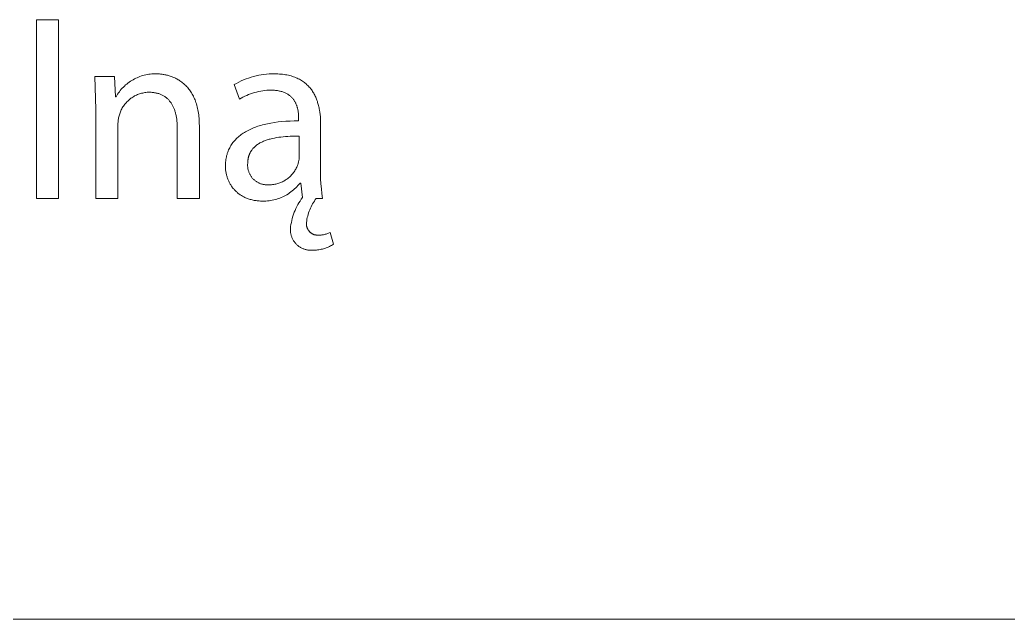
# Model space of a CAD drawing. Header units: millimetres. Extents: x 578 to 4608, y -138 to 2677.
# Drawn here: x 4272.9 to 4431.4, y -138.3 to -42.1 of the extents above; entities that cross this region are included whole.
import ezdxf

# ---------------------------------------------------------------- set-up
doc = ezdxf.new("R2010")
doc.units = ezdxf.units.MM
doc.header["$MEASUREMENT"] = 0
doc.layers.add('Domyślny', color=7, linetype='Continuous', true_color=0x000000)

msp = doc.modelspace()

# ---------------------------------------------------------------- linework, layer by layer
at = {"layer": 'Domyślny', "color": 18, "lineweight": 15, "true_color": 0x000000}
for p, q in [((4275.56, -42.13), (4279.1, -42.13)), ((4275.56, -70.78), (4275.56, -42.13)), ((4279.1, -42.13), (4279.1, -70.78)), ((4284.99, -53.01), (4284.89, -51.25)), ((4284.89, -51.25), (4288.04, -51.25)), ((4288.04, -51.25), (4288.24, -54.48)), ((4290.03, -52.44), (4290.22, -52.28)), ((4290.22, -52.28), (4290.42, -52.14)), ((4290.42, -52.14), (4290.62, -52)), ((4290.62, -52), (4290.83, -51.87)), ((4290.83, -51.87), (4291.04, -51.74)), ((4291.04, -51.74), (4291.25, -51.63)), ((4291.25, -51.63), (4291.47, -51.52)), ((4291.47, -51.52), (4291.69, -51.42)), ((4291.69, -51.42), (4291.92, -51.32)), ((4291.92, -51.32), (4292.14, -51.23)), ((4292.14, -51.23), (4292.37, -51.15)), ((4292.37, -51.15), (4292.61, -51.08)), ((4292.61, -51.08), (4292.84, -51.02)), ((4292.84, -51.02), (4293.08, -50.96)), ((4293.08, -50.96), (4293.32, -50.92)), ((4293.32, -50.92), (4293.56, -50.88)), ((4293.56, -50.88), (4293.8, -50.85)), ((4293.8, -50.85), (4294.05, -50.82)), ((4294.05, -50.82), (4294.29, -50.81)), ((4294.29, -50.81), (4294.53, -50.8)), ((4294.53, -50.8), (4294.78, -50.81)), ((4294.78, -50.81), (4294.91, -50.81)), ((4294.91, -50.81), (4295.04, -50.81)), ((4295.04, -50.81), (4295.17, -50.82)), ((4295.17, -50.82), (4295.3, -50.83)), ((4295.3, -50.83), (4295.44, -50.84)), ((4295.44, -50.84), (4295.57, -50.85)), ((4295.57, -50.85), (4295.71, -50.87)), ((4295.71, -50.87), (4295.85, -50.89)), ((4295.85, -50.89), (4295.99, -50.91)), ((4295.99, -50.91), (4296.13, -50.94)), ((4296.13, -50.94), (4296.28, -50.97)), ((4296.28, -50.97), (4296.42, -51)), ((4296.42, -51), (4296.56, -51.04)), ((4296.56, -51.04), (4296.71, -51.07)), ((4296.71, -51.07), (4296.85, -51.12)), ((4296.85, -51.12), (4297, -51.16)), ((4297, -51.16), (4297.14, -51.21)), ((4297.14, -51.21), (4297.29, -51.27)), ((4297.29, -51.27), (4297.43, -51.33)), ((4297.43, -51.33), (4297.58, -51.39)), ((4297.58, -51.39), (4297.72, -51.45)), ((4297.72, -51.45), (4297.87, -51.52)), ((4297.87, -51.52), (4298.01, -51.59)), ((4298.01, -51.59), (4298.15, -51.67)), ((4298.15, -51.67), (4298.29, -51.75)), ((4298.29, -51.75), (4298.43, -51.84)), ((4298.43, -51.84), (4298.57, -51.93)), ((4298.57, -51.93), (4298.71, -52.03)), ((4298.71, -52.03), (4298.85, -52.13)), ((4298.85, -52.13), (4298.98, -52.23)), ((4298.98, -52.23), (4299.11, -52.34)), ((4307.64, -52.33), (4308.02, -52.13)), ((4308.02, -52.13), (4308.39, -51.95)), ((4308.39, -51.95), (4308.78, -51.78)), ((4308.78, -51.78), (4309.17, -51.62)), ((4309.17, -51.62), (4309.56, -51.48)), ((4309.56, -51.48), (4309.96, -51.35)), ((4309.96, -51.35), (4310.37, -51.23)), ((4310.37, -51.23), (4310.78, -51.13)), ((4310.78, -51.13), (4311.19, -51.04)), ((4311.19, -51.04), (4311.6, -50.96)), ((4311.6, -50.96), (4312.02, -50.9)), ((4312.02, -50.9), (4312.43, -50.86)), ((4312.43, -50.86), (4312.85, -50.83)), ((4312.85, -50.83), (4313.27, -50.81)), ((4313.27, -50.81), (4313.7, -50.81)), ((4313.7, -50.81), (4313.97, -50.81)), ((4313.97, -50.81), (4314.24, -50.82)), ((4314.24, -50.82), (4314.51, -50.84)), ((4314.51, -50.84), (4314.76, -50.86)), ((4314.76, -50.86), (4315.01, -50.88)), ((4315.01, -50.88), (4315.26, -50.91)), ((4315.26, -50.91), (4315.5, -50.95)), ((4315.5, -50.95), (4315.73, -50.99)), ((4315.73, -50.99), (4315.95, -51.04)), ((4315.95, -51.04), (4316.18, -51.09)), ((4316.18, -51.09), (4316.39, -51.15)), ((4316.39, -51.15), (4316.6, -51.21)), ((4316.6, -51.21), (4316.8, -51.28)), ((4316.8, -51.28), (4317, -51.35)), ((4317, -51.35), (4317.19, -51.43)), ((4317.19, -51.43), (4317.37, -51.51)), ((4317.37, -51.51), (4317.55, -51.59)), ((4317.55, -51.59), (4317.73, -51.68)), ((4317.73, -51.68), (4317.9, -51.78)), ((4317.9, -51.78), (4318.06, -51.88)), ((4318.06, -51.88), (4318.22, -51.98)), ((4318.22, -51.98), (4318.38, -52.08)), ((4318.38, -52.08), (4318.52, -52.19)), ((4318.52, -52.19), (4318.67, -52.31)), ((4318.67, -52.31), (4318.81, -52.42)), ((4285.04, -54.78), (4284.99, -53.01)), ((4288.57, -54.07), (4288.71, -53.86)), ((4288.71, -53.86), (4288.85, -53.67)), ((4288.85, -53.67), (4289, -53.47)), ((4289, -53.47), (4289.16, -53.29)), ((4289.16, -53.29), (4289.32, -53.1)), ((4289.32, -53.1), (4289.49, -52.93)), ((4289.49, -52.93), (4289.67, -52.76)), ((4289.67, -52.76), (4289.85, -52.59)), ((4289.85, -52.59), (4290.03, -52.44)), ((4292.59, -53.88), (4292.42, -53.92)), ((4292.76, -53.84), (4292.59, -53.88)), ((4292.93, -53.81), (4292.76, -53.84)), ((4293.1, -53.79), (4292.93, -53.81)), ((4293.28, -53.77), (4293.1, -53.79)), ((4293.45, -53.76), (4293.28, -53.77)), ((4293.62, -53.76), (4293.45, -53.76)), ((4293.78, -53.76), (4293.62, -53.76)), ((4293.93, -53.77), (4293.78, -53.76)), ((4294.08, -53.78), (4293.93, -53.77)), ((4294.22, -53.79), (4294.08, -53.78)), ((4294.36, -53.81), (4294.22, -53.79)), ((4294.5, -53.83), (4294.36, -53.81)), ((4294.64, -53.85), (4294.5, -53.83)), ((4294.77, -53.88), (4294.64, -53.85)), ((4294.9, -53.91), (4294.77, -53.88)), ((4299.11, -52.34), (4299.24, -52.45)), ((4299.24, -52.45), (4299.37, -52.57)), ((4299.37, -52.57), (4299.5, -52.7)), ((4299.5, -52.7), (4299.62, -52.82)), ((4299.62, -52.82), (4299.75, -52.96)), ((4299.75, -52.96), (4299.87, -53.1)), ((4299.87, -53.1), (4299.98, -53.24)), ((4299.98, -53.24), (4300.1, -53.39)), ((4300.1, -53.39), (4300.21, -53.55)), ((4300.21, -53.55), (4300.32, -53.71)), ((4300.32, -53.71), (4300.42, -53.87)), ((4300.42, -53.87), (4300.52, -54.05)), ((4307.28, -52.54), (4307.64, -52.33)), ((4308.09, -54.89), (4307.28, -52.54)), ((4310.53, -53.81), (4310.21, -53.91)), ((4310.85, -53.72), (4310.53, -53.81)), ((4311.18, -53.64), (4310.85, -53.72)), ((4311.51, -53.58), (4311.18, -53.64)), ((4311.84, -53.53), (4311.51, -53.58)), ((4312.17, -53.48), (4311.84, -53.53)), ((4312.5, -53.45), (4312.17, -53.48)), ((4312.84, -53.43), (4312.5, -53.45)), ((4313.17, -53.43), (4312.84, -53.43)), ((4313.36, -53.43), (4313.17, -53.43)), ((4313.54, -53.44), (4313.36, -53.43)), ((4313.71, -53.45), (4313.54, -53.44)), ((4313.88, -53.46), (4313.71, -53.45)), ((4314.04, -53.48), (4313.88, -53.46)), ((4314.2, -53.5), (4314.04, -53.48)), ((4314.36, -53.53), (4314.2, -53.5)), ((4314.51, -53.56), (4314.36, -53.53)), ((4314.65, -53.59), (4314.51, -53.56)), ((4314.79, -53.62), (4314.65, -53.59)), ((4314.93, -53.66), (4314.79, -53.62)), ((4315.06, -53.71), (4314.93, -53.66)), ((4315.19, -53.75), (4315.06, -53.71)), ((4315.31, -53.8), (4315.19, -53.75)), ((4315.43, -53.85), (4315.31, -53.8)), ((4315.55, -53.91), (4315.43, -53.85)), ((4318.81, -52.42), (4318.94, -52.55)), ((4318.94, -52.55), (4319.07, -52.67)), ((4319.07, -52.67), (4319.19, -52.8)), ((4319.19, -52.8), (4319.31, -52.93)), ((4319.31, -52.93), (4319.43, -53.06)), ((4319.43, -53.06), (4319.54, -53.2)), ((4319.54, -53.2), (4319.65, -53.34)), ((4319.65, -53.34), (4319.75, -53.48)), ((4319.75, -53.48), (4319.84, -53.63)), ((4319.84, -53.63), (4319.94, -53.78)), ((4319.94, -53.78), (4320.03, -53.93)), ((4285.05, -56.55), (4285.04, -54.78)), ((4288.24, -54.48), (4288.32, -54.48)), ((4288.32, -54.48), (4288.44, -54.27)), ((4288.44, -54.27), (4288.57, -54.07)), ((4289.94, -55.43), (4289.82, -55.56)), ((4290.05, -55.3), (4289.94, -55.43)), ((4290.18, -55.18), (4290.05, -55.3)), ((4290.3, -55.06), (4290.18, -55.18)), ((4290.43, -54.95), (4290.3, -55.06)), ((4290.57, -54.84), (4290.43, -54.95)), ((4290.71, -54.73), (4290.57, -54.84)), ((4290.85, -54.63), (4290.71, -54.73)), ((4290.99, -54.54), (4290.85, -54.63)), ((4291.14, -54.45), (4290.99, -54.54)), ((4291.29, -54.36), (4291.14, -54.45)), ((4291.45, -54.28), (4291.29, -54.36)), ((4291.6, -54.21), (4291.45, -54.28)), ((4291.76, -54.14), (4291.6, -54.21)), ((4291.93, -54.07), (4291.76, -54.14)), ((4292.09, -54.02), (4291.93, -54.07)), ((4292.25, -53.96), (4292.09, -54.02)), ((4292.42, -53.92), (4292.25, -53.96)), ((4295.03, -53.94), (4294.9, -53.91)), ((4295.15, -53.98), (4295.03, -53.94)), ((4295.28, -54.02), (4295.15, -53.98)), ((4295.39, -54.06), (4295.28, -54.02)), ((4295.51, -54.11), (4295.39, -54.06)), ((4295.62, -54.16), (4295.51, -54.11)), ((4295.73, -54.22), (4295.62, -54.16)), ((4295.84, -54.27), (4295.73, -54.22)), ((4295.94, -54.33), (4295.84, -54.27)), ((4296.05, -54.4), (4295.94, -54.33)), ((4296.14, -54.46), (4296.05, -54.4)), ((4296.24, -54.53), (4296.14, -54.46)), ((4296.33, -54.6), (4296.24, -54.53)), ((4296.42, -54.68), (4296.33, -54.6)), ((4296.51, -54.75), (4296.42, -54.68)), ((4296.6, -54.83), (4296.51, -54.75)), ((4296.68, -54.91), (4296.6, -54.83)), ((4296.76, -55), (4296.68, -54.91)), ((4296.84, -55.09), (4296.76, -55)), ((4296.91, -55.18), (4296.84, -55.09)), ((4296.99, -55.27), (4296.91, -55.18)), ((4297.06, -55.36), (4296.99, -55.27)), ((4297.13, -55.46), (4297.06, -55.36)), ((4297.19, -55.56), (4297.13, -55.46)), ((4300.52, -54.05), (4300.62, -54.22)), ((4300.62, -54.22), (4300.72, -54.41)), ((4300.72, -54.41), (4300.81, -54.6)), ((4300.81, -54.6), (4300.9, -54.79)), ((4300.9, -54.79), (4300.98, -55)), ((4300.98, -55), (4301.06, -55.2)), ((4301.06, -55.2), (4301.13, -55.42)), ((4301.13, -55.42), (4301.2, -55.64)), ((4308.37, -54.72), (4308.09, -54.89)), ((4308.67, -54.56), (4308.37, -54.72)), ((4308.97, -54.41), (4308.67, -54.56)), ((4309.27, -54.26), (4308.97, -54.41)), ((4309.58, -54.13), (4309.27, -54.26)), ((4309.89, -54.01), (4309.58, -54.13)), ((4310.21, -53.91), (4309.89, -54.01)), ((4315.66, -53.96), (4315.55, -53.91)), ((4315.76, -54.02), (4315.66, -53.96)), ((4315.87, -54.09), (4315.76, -54.02)), ((4315.97, -54.15), (4315.87, -54.09)), ((4316.06, -54.22), (4315.97, -54.15)), ((4316.15, -54.29), (4316.06, -54.22)), ((4316.24, -54.36), (4316.15, -54.29)), ((4316.32, -54.43), (4316.24, -54.36)), ((4316.41, -54.51), (4316.32, -54.43)), ((4316.48, -54.59), (4316.41, -54.51)), ((4316.56, -54.67), (4316.48, -54.59)), ((4316.63, -54.75), (4316.56, -54.67)), ((4316.7, -54.83), (4316.63, -54.75)), ((4316.76, -54.91), (4316.7, -54.83)), ((4316.82, -55), (4316.76, -54.91)), ((4316.88, -55.08), (4316.82, -55)), ((4316.94, -55.17), (4316.88, -55.08)), ((4316.99, -55.26), (4316.94, -55.17)), ((4317.04, -55.35), (4316.99, -55.26)), ((4317.09, -55.44), (4317.04, -55.35)), ((4317.13, -55.53), (4317.09, -55.44)), ((4320.03, -53.93), (4320.11, -54.08)), ((4320.11, -54.08), (4320.19, -54.24)), ((4320.19, -54.24), (4320.27, -54.4)), ((4320.27, -54.4), (4320.34, -54.56)), ((4320.34, -54.56), (4320.41, -54.72)), ((4320.41, -54.72), (4320.48, -54.88)), ((4320.48, -54.88), (4320.54, -55.05)), ((4320.54, -55.05), (4320.6, -55.22)), ((4320.6, -55.22), (4320.65, -55.39)), ((4320.65, -55.39), (4320.7, -55.56)), ((4285.05, -70.79), (4285.05, -56.55)), ((4288.95, -57.05), (4288.9, -57.22)), ((4289.02, -56.89), (4288.95, -57.05)), ((4289.09, -56.73), (4289.02, -56.89)), ((4289.16, -56.57), (4289.09, -56.73)), ((4289.24, -56.42), (4289.16, -56.57)), ((4289.32, -56.27), (4289.24, -56.42)), ((4289.41, -56.12), (4289.32, -56.27)), ((4289.51, -55.97), (4289.41, -56.12)), ((4289.61, -55.83), (4289.51, -55.97)), ((4289.71, -55.69), (4289.61, -55.83)), ((4289.82, -55.56), (4289.71, -55.69)), ((4297.25, -55.66), (4297.19, -55.56)), ((4297.32, -55.77), (4297.25, -55.66)), ((4297.37, -55.87), (4297.32, -55.77)), ((4297.43, -55.98), (4297.37, -55.87)), ((4297.48, -56.09), (4297.43, -55.98)), ((4297.53, -56.2), (4297.48, -56.09)), ((4297.58, -56.32), (4297.53, -56.2)), ((4297.63, -56.43), (4297.58, -56.32)), ((4297.67, -56.55), (4297.63, -56.43)), ((4297.72, -56.67), (4297.67, -56.55)), ((4297.76, -56.79), (4297.72, -56.67)), ((4297.8, -56.92), (4297.76, -56.79)), ((4297.83, -57.04), (4297.8, -56.92)), ((4297.86, -57.17), (4297.83, -57.04)), ((4301.2, -55.64), (4301.27, -55.86)), ((4301.27, -55.86), (4301.33, -56.1)), ((4301.33, -56.1), (4301.39, -56.34)), ((4301.39, -56.34), (4301.44, -56.58)), ((4301.44, -56.58), (4301.49, -56.84)), ((4301.49, -56.84), (4301.53, -57.1)), ((4317.17, -55.62), (4317.13, -55.53)), ((4317.21, -55.72), (4317.17, -55.62)), ((4317.25, -55.81), (4317.21, -55.72)), ((4317.29, -55.9), (4317.25, -55.81)), ((4317.32, -56), (4317.29, -55.9)), ((4317.35, -56.09), (4317.32, -56)), ((4317.38, -56.19), (4317.35, -56.09)), ((4317.4, -56.28), (4317.38, -56.19)), ((4317.43, -56.38), (4317.4, -56.28)), ((4317.45, -56.47), (4317.43, -56.38)), ((4317.47, -56.56), (4317.45, -56.47)), ((4317.5, -56.75), (4317.47, -56.56)), ((4317.53, -56.93), (4317.5, -56.75)), ((4317.56, -57.12), (4317.53, -56.93)), ((4320.7, -55.56), (4320.75, -55.73)), ((4320.75, -55.73), (4320.8, -55.91)), ((4320.8, -55.91), (4320.84, -56.08)), ((4320.84, -56.08), (4320.88, -56.26)), ((4320.88, -56.26), (4320.91, -56.44)), ((4320.91, -56.44), (4320.94, -56.62)), ((4320.94, -56.62), (4321, -56.98)), ((4321, -56.98), (4321.04, -57.34)), ((4288.63, -58.54), (4288.62, -58.71)), ((4288.64, -58.37), (4288.63, -58.54)), ((4288.66, -58.2), (4288.64, -58.37)), ((4288.69, -58.04), (4288.66, -58.2)), ((4288.72, -57.87), (4288.69, -58.04)), ((4288.76, -57.71), (4288.72, -57.87)), ((4288.8, -57.54), (4288.76, -57.71)), ((4288.85, -57.38), (4288.8, -57.54)), ((4288.9, -57.22), (4288.85, -57.38)), ((4297.9, -57.3), (4297.86, -57.17)), ((4297.95, -57.56), (4297.9, -57.3)), ((4298, -57.83), (4297.95, -57.56)), ((4298.04, -58.1), (4298, -57.83)), ((4298.08, -58.38), (4298.04, -58.1)), ((4298.1, -58.66), (4298.08, -58.38)), ((4298.12, -58.94), (4298.1, -58.66)), ((4301.53, -57.1), (4301.57, -57.36)), ((4301.57, -57.36), (4301.6, -57.64)), ((4301.6, -57.64), (4301.63, -57.92)), ((4301.63, -57.92), (4301.65, -58.21)), ((4301.65, -58.21), (4301.66, -58.5)), ((4301.66, -58.5), (4301.67, -58.8)), ((4313.14, -58.7), (4313.72, -58.6)), ((4313.72, -58.6), (4314.32, -58.52)), ((4314.32, -58.52), (4314.93, -58.46)), ((4314.93, -58.46), (4315.57, -58.41)), ((4315.57, -58.41), (4316.23, -58.38)), ((4316.23, -58.38), (4316.9, -58.36)), ((4316.9, -58.36), (4317.6, -58.35)), ((4317.57, -57.29), (4317.56, -57.12)), ((4317.59, -57.47), (4317.57, -57.29)), ((4317.59, -57.63), (4317.59, -57.47)), ((4317.6, -57.79), (4317.59, -57.63)), ((4317.6, -57.95), (4317.6, -57.79)), ((4317.6, -58.35), (4317.6, -57.95)), ((4321.04, -57.34), (4321.08, -57.71)), ((4321.08, -57.71), (4321.1, -58.07)), ((4321.1, -58.07), (4321.11, -58.44)), ((4321.11, -58.44), (4321.12, -58.81)), ((4288.62, -58.71), (4288.62, -58.88)), ((4288.62, -58.88), (4288.62, -59.05)), ((4288.62, -59.05), (4288.62, -70.79)), ((4298.13, -59.24), (4298.12, -58.94)), ((4298.13, -59.53), (4298.13, -59.24)), ((4298.13, -70.79), (4298.13, -59.53)), ((4301.67, -58.8), (4301.68, -59.11)), ((4301.68, -59.11), (4301.68, -70.79)), ((4308.72, -60.32), (4308.91, -60.2)), ((4308.91, -60.2), (4309.1, -60.09)), ((4309.1, -60.09), (4309.29, -59.98)), ((4309.29, -59.98), (4309.49, -59.87)), ((4309.49, -59.87), (4309.7, -59.77)), ((4309.7, -59.77), (4309.91, -59.67)), ((4309.91, -59.67), (4310.13, -59.57)), ((4310.13, -59.57), (4310.35, -59.48)), ((4310.35, -59.48), (4310.58, -59.39)), ((4310.58, -59.39), (4310.81, -59.3)), ((4310.81, -59.3), (4311.05, -59.22)), ((4311.05, -59.22), (4311.29, -59.14)), ((4311.29, -59.14), (4311.54, -59.07)), ((4311.54, -59.07), (4311.8, -59)), ((4311.8, -59), (4312.05, -58.93)), ((4312.05, -58.93), (4312.59, -58.81)), ((4312.59, -58.81), (4313.14, -58.7)), ((4321.12, -58.81), (4321.12, -66.11)), ((4307.06, -61.83), (4307.19, -61.68)), ((4307.19, -61.68), (4307.31, -61.53)), ((4307.31, -61.53), (4307.45, -61.38)), ((4307.45, -61.38), (4307.59, -61.23)), ((4307.59, -61.23), (4307.73, -61.09)), ((4307.73, -61.09), (4307.88, -60.96)), ((4307.88, -60.96), (4308.04, -60.82)), ((4308.04, -60.82), (4308.2, -60.69)), ((4308.2, -60.69), (4308.37, -60.56)), ((4308.37, -60.56), (4308.54, -60.44)), ((4308.54, -60.44), (4308.72, -60.32)), ((4311.54, -61.83), (4311.4, -61.9)), ((4311.67, -61.76), (4311.54, -61.83)), ((4311.81, -61.69), (4311.67, -61.76)), ((4311.96, -61.63), (4311.81, -61.69)), ((4312.1, -61.57), (4311.96, -61.63)), ((4312.25, -61.51), (4312.1, -61.57)), ((4312.41, -61.45), (4312.25, -61.51)), ((4312.56, -61.4), (4312.41, -61.45)), ((4312.72, -61.35), (4312.56, -61.4)), ((4312.88, -61.3), (4312.72, -61.35)), ((4313.04, -61.26), (4312.88, -61.3)), ((4313.37, -61.18), (4313.04, -61.26)), ((4313.71, -61.1), (4313.37, -61.18)), ((4314.05, -61.04), (4313.71, -61.1)), ((4314.4, -60.99), (4314.05, -61.04)), ((4314.76, -60.94), (4314.4, -60.99)), ((4315.12, -60.9), (4314.76, -60.94)), ((4315.48, -60.87), (4315.12, -60.9)), ((4315.85, -60.85), (4315.48, -60.87)), ((4316.22, -60.83), (4315.85, -60.85)), ((4316.95, -60.82), (4316.22, -60.83)), ((4317.68, -60.82), (4316.95, -60.82)), ((4317.68, -64.2), (4317.68, -60.82)), ((4306.16, -63.56), (4306.23, -63.37)), ((4306.23, -63.37), (4306.3, -63.19)), ((4306.3, -63.19), (4306.37, -63.01)), ((4306.37, -63.01), (4306.45, -62.83)), ((4306.45, -62.83), (4306.54, -62.66)), ((4306.54, -62.66), (4306.63, -62.49)), ((4306.63, -62.49), (4306.73, -62.32)), ((4306.73, -62.32), (4306.84, -62.15)), ((4306.84, -62.15), (4306.95, -61.99)), ((4306.95, -61.99), (4307.06, -61.83)), ((4309.86, -63.39), (4309.82, -63.46)), ((4309.89, -63.33), (4309.86, -63.39)), ((4309.93, -63.27), (4309.89, -63.33)), ((4309.97, -63.21), (4309.93, -63.27)), ((4310.01, -63.15), (4309.97, -63.21)), ((4310.05, -63.09), (4310.01, -63.15)), ((4310.09, -63.03), (4310.05, -63.09)), ((4310.13, -62.97), (4310.09, -63.03)), ((4310.17, -62.92), (4310.13, -62.97)), ((4310.22, -62.86), (4310.17, -62.92)), ((4310.26, -62.81), (4310.22, -62.86)), ((4310.31, -62.75), (4310.26, -62.81)), ((4310.36, -62.7), (4310.31, -62.75)), ((4310.41, -62.65), (4310.36, -62.7)), ((4310.46, -62.6), (4310.41, -62.65)), ((4310.51, -62.55), (4310.46, -62.6)), ((4310.56, -62.5), (4310.51, -62.55)), ((4310.62, -62.45), (4310.56, -62.5)), ((4310.67, -62.4), (4310.62, -62.45)), ((4310.73, -62.36), (4310.67, -62.4)), ((4310.78, -62.31), (4310.73, -62.36)), ((4310.9, -62.22), (4310.78, -62.31)), ((4311.02, -62.14), (4310.9, -62.22)), ((4311.14, -62.05), (4311.02, -62.14)), ((4311.27, -61.98), (4311.14, -62.05)), ((4311.4, -61.9), (4311.27, -61.98)), ((4305.87, -65.18), (4305.89, -64.96)), ((4305.89, -64.96), (4305.91, -64.75)), ((4305.91, -64.75), (4305.93, -64.55)), ((4305.93, -64.55), (4305.97, -64.34)), ((4305.97, -64.34), (4306.01, -64.14)), ((4306.01, -64.14), (4306.05, -63.95)), ((4306.05, -63.95), (4306.11, -63.75)), ((4306.11, -63.75), (4306.16, -63.56)), ((4309.44, -64.86), (4309.43, -64.95)), ((4309.43, -64.95), (4309.43, -65.03)), ((4309.45, -64.78), (4309.44, -64.86)), ((4309.46, -64.7), (4309.45, -64.78)), ((4309.47, -64.62), (4309.46, -64.7)), ((4309.48, -64.54), (4309.47, -64.62)), ((4309.49, -64.46), (4309.48, -64.54)), ((4309.51, -64.38), (4309.49, -64.46)), ((4309.52, -64.3), (4309.51, -64.38)), ((4309.54, -64.23), (4309.52, -64.3)), ((4309.56, -64.15), (4309.54, -64.23)), ((4309.58, -64.08), (4309.56, -64.15)), ((4309.6, -64), (4309.58, -64.08)), ((4309.62, -63.93), (4309.6, -64)), ((4309.65, -63.86), (4309.62, -63.93)), ((4309.67, -63.79), (4309.65, -63.86)), ((4309.7, -63.72), (4309.67, -63.79)), ((4309.73, -63.65), (4309.7, -63.72)), ((4309.76, -63.59), (4309.73, -63.65)), ((4309.79, -63.52), (4309.76, -63.59)), ((4309.82, -63.46), (4309.79, -63.52)), ((4317.55, -65.11), (4317.58, -65)), ((4317.58, -65), (4317.6, -64.89)), ((4317.6, -64.89), (4317.63, -64.78)), ((4317.63, -64.78), (4317.64, -64.66)), ((4317.64, -64.66), (4317.66, -64.55)), ((4317.66, -64.55), (4317.67, -64.43)), ((4317.67, -64.43), (4317.68, -64.32)), ((4317.68, -64.32), (4317.68, -64.2)), ((4305.86, -65.39), (4305.87, -65.18)), ((4305.86, -65.61), (4305.86, -65.39)), ((4305.86, -65.75), (4305.86, -65.61)), ((4305.86, -65.88), (4305.86, -65.75)), ((4305.87, -66.01), (4305.86, -65.88)), ((4305.88, -66.14), (4305.87, -66.01)), ((4305.89, -66.27), (4305.88, -66.14)), ((4305.91, -66.41), (4305.89, -66.27)), ((4305.93, -66.54), (4305.91, -66.41)), ((4305.95, -66.67), (4305.93, -66.54)), ((4309.43, -65.21), (4309.42, -65.32)), ((4309.42, -65.32), (4309.42, -65.43)), ((4309.42, -65.43), (4309.42, -65.53)), ((4309.42, -65.53), (4309.42, -65.64)), ((4309.42, -65.64), (4309.43, -65.75)), ((4309.43, -65.03), (4309.43, -65.12)), ((4309.43, -65.12), (4309.43, -65.21)), ((4309.43, -65.75), (4309.44, -65.86)), ((4309.44, -65.86), (4309.46, -65.96)), ((4309.46, -65.96), (4309.47, -66.07)), ((4309.47, -66.07), (4309.5, -66.18)), ((4309.5, -66.18), (4309.52, -66.28)), ((4309.52, -66.28), (4309.55, -66.39)), ((4309.55, -66.39), (4309.59, -66.49)), ((4309.59, -66.49), (4309.62, -66.59)), ((4316.79, -66.65), (4316.88, -66.51)), ((4316.88, -66.51), (4316.97, -66.37)), ((4316.97, -66.37), (4317.06, -66.23)), ((4317.06, -66.23), (4317.14, -66.09)), ((4317.14, -66.09), (4317.22, -65.94)), ((4317.22, -65.94), (4317.29, -65.79)), ((4317.29, -65.79), (4317.36, -65.64)), ((4317.36, -65.64), (4317.42, -65.49)), ((4317.42, -65.49), (4317.48, -65.33)), ((4317.48, -65.33), (4317.52, -65.22)), ((4317.52, -65.22), (4317.55, -65.11)), ((4321.12, -66.11), (4321.11, -66.89)), ((4305.98, -66.8), (4305.95, -66.67)), ((4306.01, -66.93), (4305.98, -66.8)), ((4306.04, -67.05), (4306.01, -66.93)), ((4306.07, -67.18), (4306.04, -67.05)), ((4306.11, -67.31), (4306.07, -67.18)), ((4306.15, -67.43), (4306.11, -67.31)), ((4306.19, -67.56), (4306.15, -67.43)), ((4306.24, -67.68), (4306.19, -67.56)), ((4306.28, -67.81), (4306.24, -67.68)), ((4306.34, -67.93), (4306.28, -67.81)), ((4306.39, -68.05), (4306.34, -67.93)), ((4306.45, -68.17), (4306.39, -68.05)), ((4306.51, -68.29), (4306.45, -68.17)), ((4309.62, -66.59), (4309.66, -66.69)), ((4309.66, -66.69), (4309.71, -66.79)), ((4309.71, -66.79), (4309.75, -66.89)), ((4309.75, -66.89), (4309.8, -66.98)), ((4309.8, -66.98), (4309.86, -67.08)), ((4309.86, -67.08), (4309.91, -67.17)), ((4309.91, -67.17), (4309.97, -67.26)), ((4309.97, -67.26), (4310.04, -67.35)), ((4310.04, -67.35), (4310.1, -67.43)), ((4310.1, -67.43), (4310.17, -67.52)), ((4310.17, -67.52), (4310.24, -67.6)), ((4310.24, -67.6), (4310.32, -67.68)), ((4310.32, -67.68), (4310.4, -67.75)), ((4310.4, -67.75), (4310.48, -67.82)), ((4310.48, -67.82), (4310.56, -67.89)), ((4310.56, -67.89), (4310.64, -67.96)), ((4310.64, -67.96), (4310.73, -68.03)), ((4310.73, -68.03), (4310.82, -68.09)), ((4310.82, -68.09), (4310.91, -68.15)), ((4310.91, -68.15), (4311, -68.2)), ((4314.87, -68.19), (4315.02, -68.12)), ((4315.02, -68.12), (4315.16, -68.04)), ((4315.16, -68.04), (4315.31, -67.96)), ((4315.31, -67.96), (4315.45, -67.87)), ((4315.45, -67.87), (4315.59, -67.78)), ((4315.59, -67.78), (4315.73, -67.69)), ((4315.73, -67.69), (4315.86, -67.59)), ((4315.86, -67.59), (4315.99, -67.49)), ((4315.99, -67.49), (4316.12, -67.38)), ((4316.12, -67.38), (4316.24, -67.27)), ((4316.24, -67.27), (4316.36, -67.15)), ((4316.36, -67.15), (4316.47, -67.03)), ((4316.47, -67.03), (4316.58, -66.91)), ((4316.58, -66.91), (4316.68, -66.78)), ((4316.68, -66.78), (4316.79, -66.65)), ((4321.11, -66.89), (4321.13, -67.67)), ((4321.13, -67.67), (4321.17, -68.45)), ((4306.57, -68.4), (4306.51, -68.29)), ((4306.64, -68.52), (4306.57, -68.4)), ((4306.71, -68.63), (4306.64, -68.52)), ((4306.78, -68.74), (4306.71, -68.63)), ((4306.85, -68.85), (4306.78, -68.74)), ((4306.93, -68.96), (4306.85, -68.85)), ((4307.01, -69.07), (4306.93, -68.96)), ((4307.1, -69.18), (4307.01, -69.07)), ((4307.18, -69.28), (4307.1, -69.18)), ((4307.27, -69.38), (4307.18, -69.28)), ((4307.36, -69.48), (4307.27, -69.38)), ((4307.46, -69.58), (4307.36, -69.48)), ((4307.56, -69.67), (4307.46, -69.58)), ((4307.66, -69.76), (4307.56, -69.67)), ((4311, -68.2), (4311.1, -68.25)), ((4311.1, -68.25), (4311.19, -68.3)), ((4311.19, -68.3), (4311.29, -68.35)), ((4311.29, -68.35), (4311.39, -68.39)), ((4311.39, -68.39), (4311.49, -68.43)), ((4311.49, -68.43), (4311.6, -68.46)), ((4311.6, -68.46), (4311.7, -68.49)), ((4311.7, -68.49), (4311.8, -68.52)), ((4311.8, -68.52), (4311.91, -68.55)), ((4311.91, -68.55), (4312.01, -68.57)), ((4312.01, -68.57), (4312.12, -68.58)), ((4312.12, -68.58), (4312.23, -68.6)), ((4312.23, -68.6), (4312.34, -68.61)), ((4312.34, -68.61), (4312.44, -68.61)), ((4312.44, -68.61), (4312.55, -68.61)), ((4312.55, -68.61), (4312.66, -68.61)), ((4312.66, -68.61), (4312.77, -68.61)), ((4312.77, -68.61), (4312.93, -68.61)), ((4312.93, -68.61), (4313.1, -68.6)), ((4313.1, -68.6), (4313.27, -68.59)), ((4313.27, -68.59), (4313.43, -68.58)), ((4313.43, -68.58), (4313.6, -68.55)), ((4313.6, -68.55), (4313.76, -68.53)), ((4313.76, -68.53), (4313.92, -68.5)), ((4313.92, -68.5), (4314.08, -68.46)), ((4314.08, -68.46), (4314.24, -68.41)), ((4314.24, -68.41), (4314.4, -68.36)), ((4314.4, -68.36), (4314.56, -68.31)), ((4314.56, -68.31), (4314.71, -68.25)), ((4314.71, -68.25), (4314.87, -68.19)), ((4316.57, -69.6), (4316.37, -69.76)), ((4316.77, -69.44), (4316.57, -69.6)), ((4316.96, -69.27), (4316.77, -69.44)), ((4317.14, -69.09), (4316.96, -69.27)), ((4317.32, -68.91), (4317.14, -69.09)), ((4317.49, -68.72), (4317.32, -68.91)), ((4317.66, -68.52), (4317.49, -68.72)), ((4317.82, -68.32), (4317.66, -68.52)), ((4317.94, -68.32), (4317.82, -68.32)), ((4318.2, -70.66), (4317.94, -68.32)), ((4321.17, -68.45), (4321.24, -69.23)), ((4321.24, -69.23), (4321.33, -70.01)), ((4279.1, -70.78), (4275.56, -70.78)), ((4288.62, -70.79), (4285.05, -70.79)), ((4301.68, -70.79), (4298.13, -70.79)), ((4307.76, -69.86), (4307.66, -69.76)), ((4307.87, -69.94), (4307.76, -69.86)), ((4307.98, -70.03), (4307.87, -69.94)), ((4308.09, -70.11), (4307.98, -70.03)), ((4308.21, -70.19), (4308.09, -70.11)), ((4308.32, -70.27), (4308.21, -70.19)), ((4308.45, -70.35), (4308.32, -70.27)), ((4308.57, -70.42), (4308.45, -70.35)), ((4308.7, -70.49), (4308.57, -70.42)), ((4308.83, -70.56), (4308.7, -70.49)), ((4308.96, -70.62), (4308.83, -70.56)), ((4309.09, -70.69), (4308.96, -70.62)), ((4309.23, -70.74), (4309.09, -70.69)), ((4309.37, -70.8), (4309.23, -70.74)), ((4309.52, -70.85), (4309.37, -70.8)), ((4309.66, -70.9), (4309.52, -70.85)), ((4309.81, -70.95), (4309.66, -70.9)), ((4309.97, -70.99), (4309.81, -70.95)), ((4310.12, -71.03), (4309.97, -70.99)), ((4310.28, -71.07), (4310.12, -71.03)), ((4310.44, -71.1), (4310.28, -71.07)), ((4310.6, -71.13), (4310.44, -71.1)), ((4310.77, -71.15), (4310.6, -71.13)), ((4310.94, -71.17), (4310.77, -71.15)), ((4311.11, -71.19), (4310.94, -71.17)), ((4311.29, -71.2), (4311.11, -71.19)), ((4311.47, -71.21), (4311.29, -71.2)), ((4311.65, -71.22), (4311.47, -71.21)), ((4311.83, -71.22), (4311.65, -71.22)), ((4312.09, -71.22), (4311.83, -71.22)), ((4312.34, -71.21), (4312.09, -71.22)), ((4312.6, -71.2), (4312.34, -71.21)), ((4312.85, -71.17), (4312.6, -71.2)), ((4313.1, -71.14), (4312.85, -71.17)), ((4313.36, -71.09), (4313.1, -71.14)), ((4313.61, -71.04), (4313.36, -71.09)), ((4313.85, -70.98), (4313.61, -71.04)), ((4314.1, -70.91), (4313.85, -70.98)), ((4314.34, -70.83), (4314.1, -70.91)), ((4314.58, -70.74), (4314.34, -70.83)), ((4314.82, -70.65), (4314.58, -70.74)), ((4315.05, -70.55), (4314.82, -70.65)), ((4315.28, -70.43), (4315.05, -70.55)), ((4315.51, -70.31), (4315.28, -70.43)), ((4315.73, -70.19), (4315.51, -70.31)), ((4315.95, -70.05), (4315.73, -70.19)), ((4316.16, -69.91), (4315.95, -70.05)), ((4316.37, -69.76), (4316.16, -69.91)), ((4317.64, -71.5), (4317.82, -71.21)), ((4317.82, -71.21), (4318.01, -70.93)), ((4318.01, -70.93), (4318.2, -70.66)), ((4320.12, -71.21), (4319.98, -71.43)), ((4320.27, -70.99), (4320.12, -71.21)), ((4320.43, -70.78), (4320.27, -70.99)), ((4321.44, -70.78), (4320.43, -70.78)), ((4321.33, -70.01), (4321.44, -70.78)), ((4316.89, -73.02), (4317.02, -72.71)), ((4317.02, -72.71), (4317.16, -72.4)), ((4317.16, -72.4), (4317.31, -72.09)), ((4317.31, -72.09), (4317.47, -71.79)), ((4317.47, -71.79), (4317.64, -71.5)), ((4319.28, -72.86), (4319.19, -73.11)), ((4319.37, -72.61), (4319.28, -72.86)), ((4319.48, -72.36), (4319.37, -72.61)), ((4319.59, -72.12), (4319.48, -72.36)), ((4319.71, -71.89), (4319.59, -72.12)), ((4319.84, -71.66), (4319.71, -71.89)), ((4319.98, -71.43), (4319.84, -71.66)), ((4316.43, -74.65), (4316.5, -74.31)), ((4316.5, -74.31), (4316.58, -73.99)), ((4316.58, -73.99), (4316.67, -73.66)), ((4316.67, -73.66), (4316.78, -73.34)), ((4316.78, -73.34), (4316.89, -73.02)), ((4318.89, -74.4), (4318.86, -74.66)), ((4318.94, -74.13), (4318.89, -74.4)), ((4318.99, -73.87), (4318.94, -74.13)), ((4319.05, -73.62), (4318.99, -73.87)), ((4319.12, -73.36), (4319.05, -73.62)), ((4319.19, -73.11), (4319.12, -73.36)), ((4316.28, -75.76), (4316.29, -75.65)), ((4316.28, -75.88), (4316.28, -75.76)), ((4316.29, -75.99), (4316.28, -75.88)), ((4316.29, -75.65), (4316.32, -75.31)), ((4316.29, -76.1), (4316.29, -75.99)), ((4316.32, -75.31), (4316.37, -74.98)), ((4316.37, -74.98), (4316.43, -74.65)), ((4318.86, -74.72), (4318.85, -74.78)), ((4318.85, -74.78), (4318.85, -74.85)), ((4318.85, -74.85), (4318.85, -74.91)), ((4318.85, -74.91), (4318.85, -74.97)), ((4318.85, -74.97), (4318.86, -75.03)), ((4318.86, -74.66), (4318.86, -74.72)), ((4318.86, -75.03), (4318.86, -75.1)), ((4318.86, -75.1), (4318.87, -75.16)), ((4318.87, -75.16), (4318.88, -75.22)), ((4318.88, -75.22), (4318.89, -75.28)), ((4318.89, -75.28), (4318.91, -75.34)), ((4318.91, -75.34), (4318.93, -75.4)), ((4318.93, -75.4), (4318.95, -75.46)), ((4318.95, -75.46), (4318.97, -75.52)), ((4318.97, -75.52), (4318.99, -75.58)), ((4318.99, -75.58), (4319.02, -75.64)), ((4319.02, -75.64), (4319.04, -75.69)), ((4319.04, -75.69), (4319.07, -75.75)), ((4319.07, -75.75), (4319.1, -75.8)), ((4319.1, -75.8), (4319.14, -75.86)), ((4319.14, -75.86), (4319.17, -75.91)), ((4319.17, -75.91), (4319.21, -75.96)), ((4319.21, -75.96), (4319.25, -76.01)), ((4319.25, -76.01), (4319.29, -76.06)), ((4319.29, -76.06), (4319.33, -76.11)), ((4316.3, -76.21), (4316.29, -76.1)), ((4316.32, -76.32), (4316.3, -76.21)), ((4316.34, -76.44), (4316.32, -76.32)), ((4316.36, -76.55), (4316.34, -76.44)), ((4316.39, -76.66), (4316.36, -76.55)), ((4316.42, -76.76), (4316.39, -76.66)), ((4316.45, -76.87), (4316.42, -76.76)), ((4316.49, -76.98), (4316.45, -76.87)), ((4316.53, -77.08), (4316.49, -76.98)), ((4316.58, -77.19), (4316.53, -77.08)), ((4316.63, -77.29), (4316.58, -77.19)), ((4316.68, -77.39), (4316.63, -77.29)), ((4316.73, -77.48), (4316.68, -77.39)), ((4316.79, -77.58), (4316.73, -77.48)), ((4316.85, -77.67), (4316.79, -77.58)), ((4316.92, -77.77), (4316.85, -77.67)), ((4319.33, -76.11), (4319.37, -76.15)), ((4319.37, -76.15), (4319.42, -76.19)), ((4319.42, -76.19), (4319.46, -76.24)), ((4319.46, -76.24), (4319.51, -76.28)), ((4319.51, -76.28), (4319.56, -76.32)), ((4319.56, -76.32), (4319.61, -76.35)), ((4319.61, -76.35), (4319.66, -76.39)), ((4319.66, -76.39), (4319.71, -76.42)), ((4319.71, -76.42), (4319.77, -76.45)), ((4319.77, -76.45), (4319.82, -76.48)), ((4319.82, -76.48), (4319.88, -76.51)), ((4319.88, -76.51), (4319.94, -76.54)), ((4319.94, -76.54), (4319.99, -76.56)), ((4319.99, -76.56), (4320.05, -76.59)), ((4320.05, -76.59), (4320.11, -76.61)), ((4320.11, -76.61), (4320.17, -76.62)), ((4320.17, -76.62), (4320.23, -76.64)), ((4320.23, -76.64), (4320.3, -76.65)), ((4320.3, -76.65), (4320.36, -76.66)), ((4320.36, -76.66), (4320.42, -76.67)), ((4320.42, -76.67), (4320.48, -76.68)), ((4320.48, -76.68), (4320.54, -76.69)), ((4320.54, -76.69), (4320.61, -76.69)), ((4320.61, -76.69), (4320.67, -76.69)), ((4320.67, -76.69), (4320.73, -76.69)), ((4320.73, -76.69), (4320.79, -76.68)), ((4320.79, -76.68), (4320.93, -76.68)), ((4320.93, -76.68), (4321.07, -76.68)), ((4321.07, -76.68), (4321.21, -76.67)), ((4321.21, -76.67), (4321.34, -76.65)), ((4321.34, -76.65), (4321.48, -76.63)), ((4321.48, -76.63), (4321.61, -76.61)), ((4321.61, -76.61), (4321.75, -76.58)), ((4321.75, -76.58), (4321.88, -76.55)), ((4321.88, -76.55), (4322.01, -76.51)), ((4322.01, -76.51), (4322.14, -76.47)), ((4322.14, -76.47), (4322.27, -76.42)), ((4322.27, -76.42), (4322.4, -76.37)), ((4322.4, -76.37), (4322.52, -76.31)), ((4322.52, -76.31), (4322.65, -76.26)), ((4322.65, -76.26), (4323.21, -78.12)), ((4316.99, -77.86), (4316.92, -77.77)), ((4317.06, -77.94), (4316.99, -77.86)), ((4317.13, -78.03), (4317.06, -77.94)), ((4317.21, -78.11), (4317.13, -78.03)), ((4317.29, -78.19), (4317.21, -78.11)), ((4317.37, -78.27), (4317.29, -78.19)), ((4317.46, -78.34), (4317.37, -78.27)), ((4317.55, -78.41), (4317.46, -78.34)), ((4317.64, -78.48), (4317.55, -78.41)), ((4317.73, -78.54), (4317.64, -78.48)), ((4317.82, -78.6), (4317.73, -78.54)), ((4317.92, -78.66), (4317.82, -78.6)), ((4318.02, -78.72), (4317.92, -78.66)), ((4318.12, -78.77), (4318.02, -78.72)), ((4318.22, -78.82), (4318.12, -78.77)), ((4318.32, -78.86), (4318.22, -78.82)), ((4318.43, -78.9), (4318.32, -78.86)), ((4318.54, -78.94), (4318.43, -78.9)), ((4318.64, -78.97), (4318.54, -78.94)), ((4318.75, -79), (4318.64, -78.97)), ((4318.86, -79.03), (4318.75, -79)), ((4318.97, -79.05), (4318.86, -79.03)), ((4319.08, -79.07), (4318.97, -79.05)), ((4319.19, -79.08), (4319.08, -79.07)), ((4319.31, -79.09), (4319.19, -79.08)), ((4319.42, -79.1), (4319.31, -79.09)), ((4319.53, -79.1), (4319.42, -79.1)), ((4319.64, -79.1), (4319.53, -79.1)), ((4319.76, -79.1), (4319.64, -79.1)), ((4319.87, -79.09), (4319.76, -79.1)), ((4320.06, -79.09), (4319.87, -79.09)), ((4320.26, -79.08), (4320.06, -79.09)), ((4320.46, -79.07), (4320.26, -79.08)), ((4320.65, -79.05), (4320.46, -79.07)), ((4320.85, -79.02), (4320.65, -79.05)), ((4321.04, -78.99), (4320.85, -79.02)), ((4321.23, -78.95), (4321.04, -78.99)), ((4321.42, -78.91), (4321.23, -78.95)), ((4321.61, -78.86), (4321.42, -78.91)), ((4321.8, -78.8), (4321.61, -78.86)), ((4321.99, -78.74), (4321.8, -78.8)), ((4322.17, -78.67), (4321.99, -78.74)), ((4322.35, -78.59), (4322.17, -78.67)), ((4322.53, -78.51), (4322.35, -78.59)), ((4322.7, -78.42), (4322.53, -78.51)), ((4322.88, -78.33), (4322.7, -78.42)), ((4323.04, -78.23), (4322.88, -78.33)), ((4323.21, -78.12), (4323.04, -78.23)), ((4604.45, -138.31), (578.04, -138.31)), ((4604.45, -138.31), (3085.22, -138.31))]:
    msp.add_line(p, q, dxfattribs=at)

doc.saveas('drawing.dxf')
